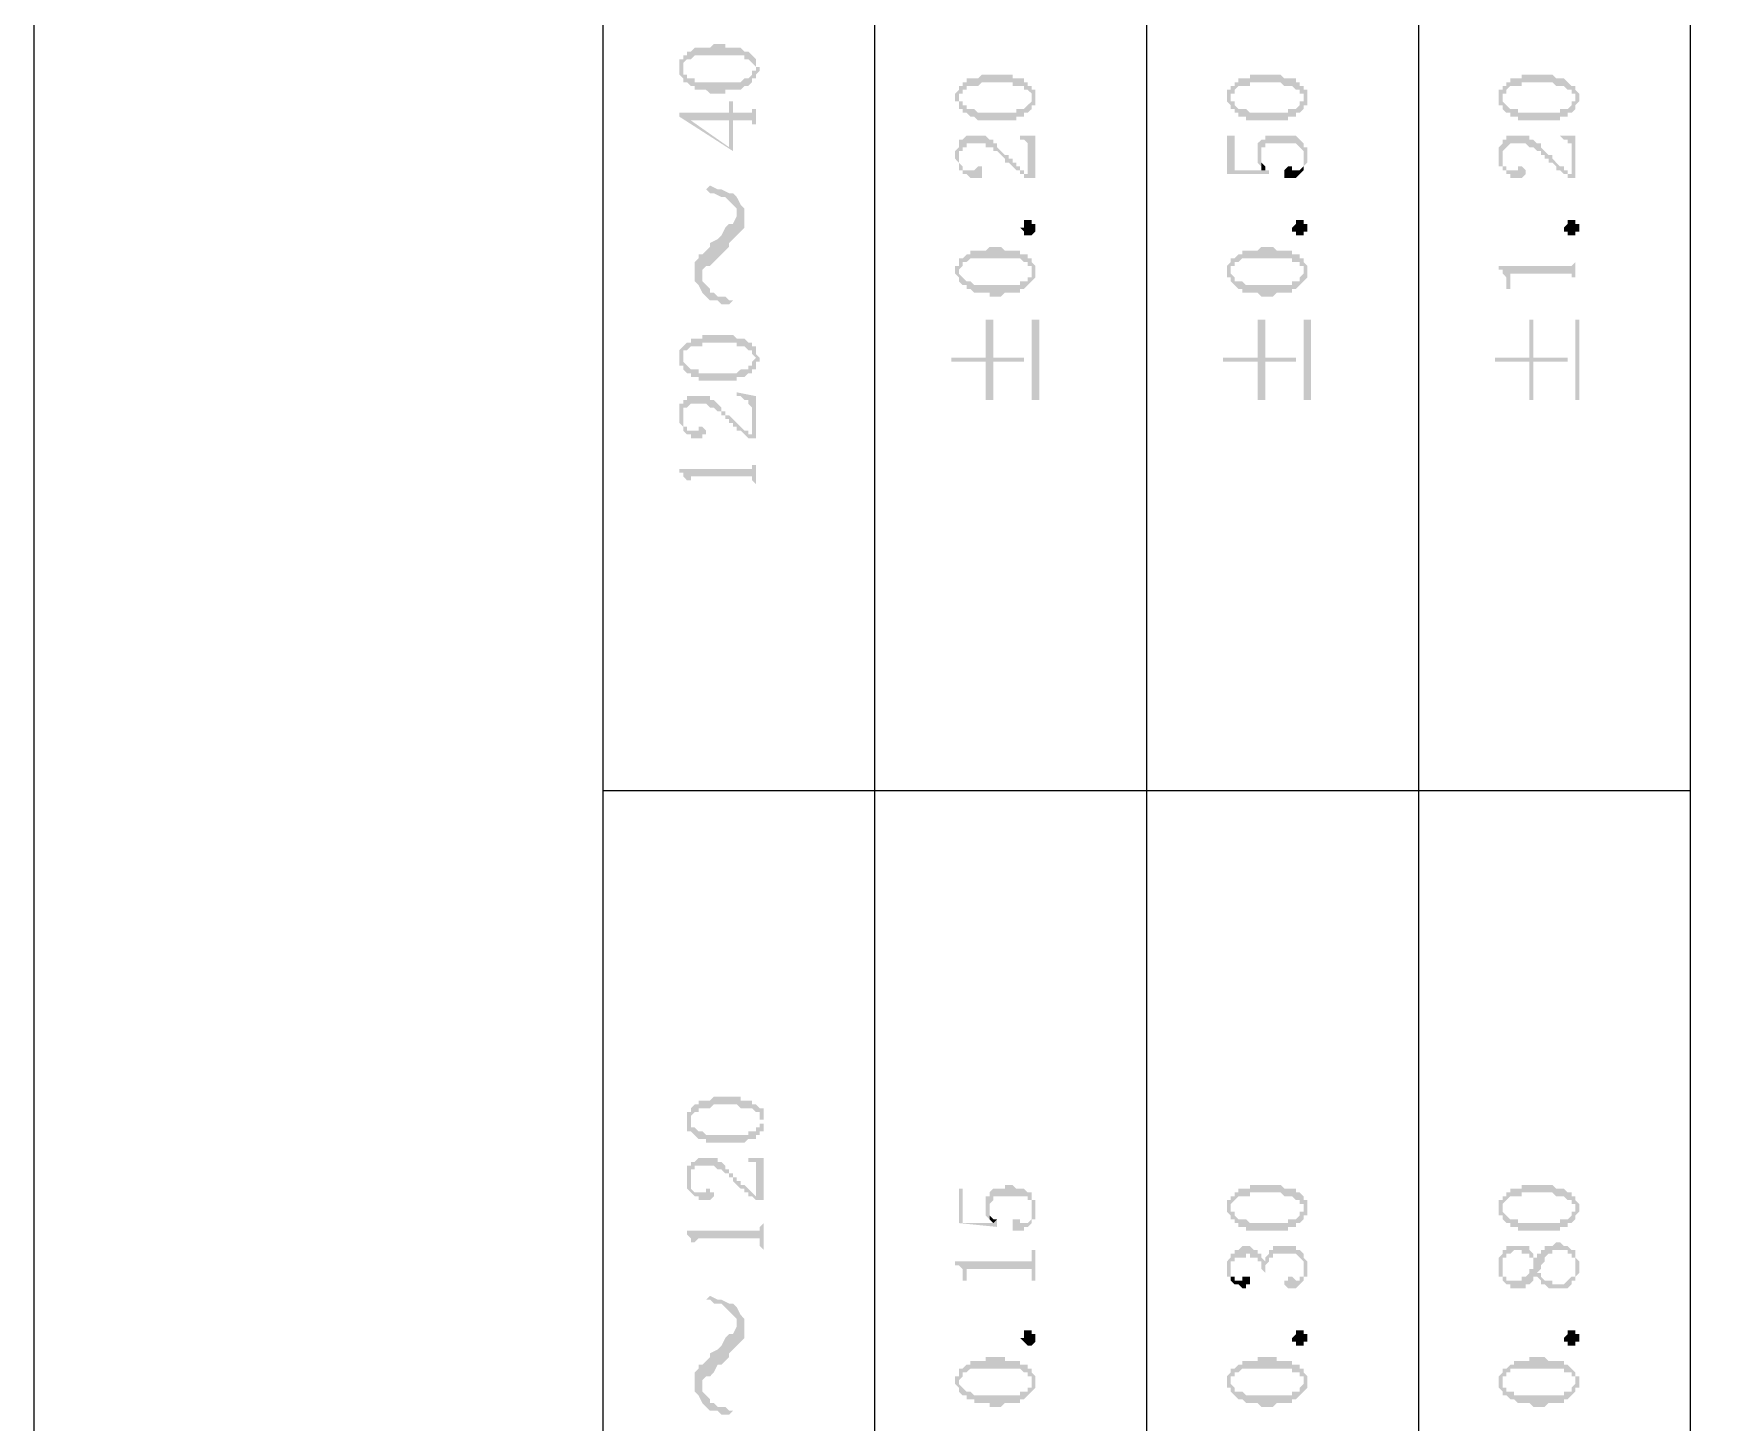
# Model space of a CAD drawing. Header units: millimetres. Extents: x 7018 to 13530, y 4187 to 5692.
# Drawn here: x 13109.91 to 13129.83, y 5036.59 to 5052.95 of the extents above; entities that cross this region are included whole.
import ezdxf

# ---------------------------------------------------------------- set-up
doc = ezdxf.new("R2010")
doc.units = ezdxf.units.MM

msp = doc.modelspace()

# ---------------------------------------------------------------- hatches: boundary and pattern name
at = {"transparency": 33554559}
for points in [[(13117.522, 5052.563), (13117.522, 5052.518), (13117.522, 5052.472), (13117.522, 5052.472), (13117.568, 5052.427), (13117.568, 5052.563), (13117.568, 5052.608), (13117.568, 5052.608), (13117.613, 5052.653), (13117.658, 5052.653), (13117.703, 5052.698), (13118.29, 5052.698), (13118.29, 5052.653), (13118.335, 5052.653), (13118.38, 5052.608), (13118.38, 5052.608), (13118.425, 5052.563), (13118.425, 5052.653), (13118.38, 5052.698), (13118.38, 5052.698), (13118.335, 5052.743), (13118.29, 5052.743), (13118.245, 5052.788), (13118.064, 5052.788), (13118.064, 5052.833), (13117.929, 5052.833), (13117.884, 5052.788), (13117.703, 5052.788), (13117.658, 5052.743), (13117.613, 5052.743), (13117.613, 5052.698), (13117.568, 5052.698), (13117.568, 5052.653), (13117.522, 5052.653), (13117.522, 5052.608)], [(13117.568, 5052.427), (13117.568, 5052.382), (13117.613, 5052.382), (13117.658, 5052.337), (13117.703, 5052.337), (13117.703, 5052.292), (13117.838, 5052.292), (13117.884, 5052.247), (13118.064, 5052.247), (13118.064, 5052.292), (13118.245, 5052.292), (13118.29, 5052.337), (13118.335, 5052.337), (13118.38, 5052.382), (13118.38, 5052.427), (13118.425, 5052.427), (13118.425, 5052.472), (13118.425, 5052.472), (13118.47, 5052.518), (13118.47, 5052.563), (13118.425, 5052.563), (13118.425, 5052.608), (13118.425, 5052.653), (13118.425, 5052.518), (13118.38, 5052.518), (13118.38, 5052.472), (13118.38, 5052.472), (13118.335, 5052.427), (13118.29, 5052.427), (13118.245, 5052.382), (13117.703, 5052.382), (13117.703, 5052.427), (13117.613, 5052.427), (13117.613, 5052.472), (13117.568, 5052.472), (13117.568, 5052.518), (13117.568, 5052.563)], [(13120.772, 5052.202), (13120.772, 5052.156), (13120.817, 5052.156), (13120.817, 5052.111), (13120.817, 5052.066), (13120.817, 5052.202), (13120.817, 5052.247), (13120.862, 5052.247), (13120.862, 5052.292), (13120.907, 5052.292), (13120.907, 5052.337), (13121.043, 5052.337), (13121.088, 5052.382), (13121.449, 5052.382), (13121.449, 5052.337), (13121.584, 5052.337), (13121.584, 5052.292), (13121.629, 5052.292), (13121.675, 5052.247), (13121.675, 5052.202), (13121.675, 5052.337), (13121.629, 5052.337), (13121.629, 5052.382), (13121.584, 5052.382), (13121.584, 5052.427), (13121.449, 5052.427), (13121.449, 5052.472), (13121.088, 5052.472), (13121.043, 5052.427), (13120.907, 5052.427), (13120.907, 5052.382), (13120.862, 5052.382), (13120.862, 5052.337), (13120.817, 5052.337), (13120.817, 5052.292), (13120.817, 5052.292), (13120.772, 5052.247)], [(13123.976, 5052.202), (13123.976, 5052.156), (13123.976, 5052.156), (13124.021, 5052.111), (13124.021, 5052.066), (13124.021, 5052.202), (13124.021, 5052.247), (13124.067, 5052.247), (13124.067, 5052.292), (13124.067, 5052.292), (13124.112, 5052.337), (13124.247, 5052.337), (13124.247, 5052.382), (13124.608, 5052.382), (13124.653, 5052.337), (13124.744, 5052.337), (13124.789, 5052.292), (13124.834, 5052.292), (13124.834, 5052.247), (13124.879, 5052.247), (13124.879, 5052.202), (13124.879, 5052.337), (13124.834, 5052.337), (13124.834, 5052.382), (13124.789, 5052.382), (13124.789, 5052.427), (13124.653, 5052.427), (13124.608, 5052.472), (13124.247, 5052.472), (13124.247, 5052.427), (13124.112, 5052.427), (13124.112, 5052.382), (13124.067, 5052.382), (13124.067, 5052.337), (13124.021, 5052.337), (13124.021, 5052.292), (13123.976, 5052.292)], [(13127.181, 5052.202), (13127.181, 5052.156), (13127.181, 5052.111), (13127.226, 5052.111), (13127.226, 5052.066), (13127.226, 5052.202), (13127.226, 5052.247), (13127.271, 5052.247), (13127.271, 5052.292), (13127.271, 5052.292), (13127.316, 5052.337), (13127.452, 5052.337), (13127.452, 5052.382), (13127.813, 5052.382), (13127.858, 5052.337), (13127.948, 5052.337), (13127.993, 5052.292), (13128.038, 5052.292), (13128.038, 5052.247), (13128.083, 5052.247), (13128.083, 5052.202), (13128.083, 5052.337), (13128.038, 5052.337), (13127.993, 5052.382), (13127.993, 5052.382), (13127.948, 5052.427), (13127.858, 5052.427), (13127.813, 5052.472), (13127.452, 5052.472), (13127.452, 5052.427), (13127.316, 5052.427), (13127.316, 5052.382), (13127.271, 5052.382), (13127.271, 5052.337), (13127.226, 5052.337), (13127.226, 5052.292), (13127.181, 5052.292)], [(13120.817, 5052.066), (13120.862, 5052.066), (13120.862, 5052.021), (13120.907, 5052.021), (13120.953, 5051.976), (13120.998, 5051.976), (13121.043, 5051.931), (13121.494, 5051.931), (13121.494, 5051.976), (13121.584, 5051.976), (13121.584, 5052.021), (13121.629, 5052.021), (13121.675, 5052.066), (13121.675, 5052.111), (13121.72, 5052.111), (13121.72, 5052.156), (13121.72, 5052.202), (13121.72, 5052.247), (13121.72, 5052.292), (13121.675, 5052.292), (13121.675, 5052.337), (13121.675, 5052.156), (13121.675, 5052.156), (13121.629, 5052.111), (13121.629, 5052.111), (13121.584, 5052.066), (13121.494, 5052.066), (13121.494, 5052.021), (13121.043, 5052.021), (13120.998, 5052.066), (13120.907, 5052.066), (13120.907, 5052.111), (13120.862, 5052.111), (13120.862, 5052.156), (13120.817, 5052.156), (13120.817, 5052.202)], [(13124.021, 5052.066), (13124.067, 5052.066), (13124.067, 5052.021), (13124.112, 5052.021), (13124.112, 5051.976), (13124.202, 5051.976), (13124.202, 5051.931), (13124.698, 5051.931), (13124.698, 5051.976), (13124.789, 5051.976), (13124.789, 5052.021), (13124.834, 5052.021), (13124.879, 5052.066), (13124.879, 5052.111), (13124.924, 5052.111), (13124.924, 5052.156), (13124.924, 5052.202), (13124.924, 5052.247), (13124.924, 5052.292), (13124.879, 5052.292), (13124.879, 5052.337), (13124.879, 5052.156), (13124.834, 5052.156), (13124.834, 5052.111), (13124.834, 5052.111), (13124.789, 5052.066), (13124.698, 5052.066), (13124.698, 5052.021), (13124.247, 5052.021), (13124.202, 5052.066), (13124.112, 5052.066), (13124.067, 5052.111), (13124.067, 5052.156), (13124.021, 5052.156), (13124.021, 5052.202)], [(13127.226, 5052.066), (13127.226, 5052.066), (13127.271, 5052.021), (13127.316, 5052.021), (13127.316, 5051.976), (13127.406, 5051.976), (13127.406, 5051.931), (13127.903, 5051.931), (13127.903, 5051.976), (13127.993, 5051.976), (13127.993, 5052.021), (13128.038, 5052.021), (13128.083, 5052.066), (13128.083, 5052.111), (13128.083, 5052.111), (13128.129, 5052.156), (13128.129, 5052.202), (13128.129, 5052.247), (13128.129, 5052.247), (13128.083, 5052.292), (13128.083, 5052.337), (13128.083, 5052.156), (13128.038, 5052.156), (13128.038, 5052.111), (13128.038, 5052.111), (13127.993, 5052.066), (13127.903, 5052.066), (13127.903, 5052.021), (13127.406, 5052.021), (13127.406, 5052.066), (13127.316, 5052.066), (13127.271, 5052.111), (13127.271, 5052.111), (13127.226, 5052.156), (13127.226, 5052.202)], [(13117.522, 5052.021), (13117.522, 5051.976), (13118.154, 5051.57), (13118.154, 5051.931), (13118.38, 5051.931), (13118.38, 5051.886), (13118.425, 5051.886), (13118.425, 5051.795), (13118.425, 5052.156), (13118.425, 5052.066), (13118.38, 5052.066), (13118.38, 5052.021), (13118.154, 5052.021), (13118.154, 5052.156), (13118.109, 5052.156), (13118.109, 5051.615), (13117.658, 5051.931), (13117.658, 5051.931)], [(13117.522, 5052.021), (13117.658, 5051.931), (13118.109, 5051.931), (13118.109, 5051.615), (13118.109, 5052.021)], [(13120.772, 5051.525), (13120.772, 5051.48), (13120.772, 5051.48), (13120.817, 5051.434), (13120.817, 5051.389), (13120.817, 5051.525), (13120.817, 5051.57), (13120.862, 5051.57), (13120.862, 5051.615), (13120.907, 5051.615), (13120.907, 5051.66), (13121.133, 5051.66), (13121.133, 5051.615), (13121.223, 5051.615), (13121.223, 5051.57), (13121.268, 5051.57), (13121.314, 5051.525), (13121.314, 5051.525), (13121.359, 5051.48), (13121.359, 5051.434), (13121.404, 5051.434), (13121.449, 5051.389), (13121.449, 5051.389), (13121.494, 5051.344), (13121.539, 5051.344), (13121.539, 5051.299), (13121.584, 5051.299), (13121.584, 5051.254), (13121.629, 5051.254), (13121.629, 5051.299), (13121.584, 5051.299), (13121.584, 5051.344), (13121.539, 5051.344), (13121.539, 5051.389), (13121.494, 5051.389), (13121.494, 5051.434), (13121.449, 5051.434), (13121.449, 5051.48), (13121.404, 5051.48), (13121.404, 5051.525), (13121.359, 5051.525), (13121.314, 5051.57), (13121.314, 5051.57), (13121.268, 5051.615), (13121.268, 5051.66), (13121.223, 5051.66), (13121.223, 5051.705), (13121.178, 5051.705), (13121.133, 5051.75), (13120.907, 5051.75), (13120.862, 5051.705), (13120.817, 5051.705), (13120.817, 5051.66), (13120.817, 5051.615), (13120.817, 5051.615), (13120.772, 5051.57)], [(13121.494, 5051.75), (13121.539, 5051.75), (13121.539, 5051.705), (13121.584, 5051.705), (13121.629, 5051.66), (13121.629, 5051.254), (13121.72, 5051.254), (13121.72, 5051.75)], [(13123.976, 5051.75), (13123.976, 5051.299), (13124.473, 5051.299), (13124.473, 5051.344), (13124.067, 5051.344), (13124.067, 5051.75)], [(13124.337, 5051.525), (13124.337, 5051.48), (13124.337, 5051.434), (13124.337, 5051.434), (13124.383, 5051.389), (13124.383, 5051.525), (13124.383, 5051.57), (13124.383, 5051.615), (13124.428, 5051.615), (13124.428, 5051.66), (13124.789, 5051.66), (13124.834, 5051.615), (13124.834, 5051.615), (13124.879, 5051.57), (13124.879, 5051.389), (13124.879, 5051.389), (13124.924, 5051.434), (13124.924, 5051.48), (13124.924, 5051.57), (13124.924, 5051.615), (13124.879, 5051.615), (13124.879, 5051.66), (13124.879, 5051.66), (13124.834, 5051.705), (13124.834, 5051.705), (13124.789, 5051.75), (13124.428, 5051.75), (13124.428, 5051.705), (13124.383, 5051.705), (13124.337, 5051.66), (13124.337, 5051.615), (13124.337, 5051.57)], [(13127.181, 5051.525), (13127.181, 5051.48), (13127.181, 5051.389), (13127.226, 5051.389), (13127.226, 5051.525), (13127.226, 5051.57), (13127.226, 5051.57), (13127.271, 5051.615), (13127.271, 5051.615), (13127.316, 5051.66), (13127.497, 5051.66), (13127.542, 5051.615), (13127.587, 5051.615), (13127.632, 5051.57), (13127.677, 5051.57), (13127.677, 5051.525), (13127.722, 5051.525), (13127.722, 5051.48), (13127.767, 5051.48), (13127.767, 5051.434), (13127.813, 5051.434), (13127.858, 5051.389), (13127.858, 5051.344), (13127.903, 5051.344), (13127.948, 5051.299), (13127.993, 5051.299), (13127.993, 5051.254), (13128.038, 5051.254), (13128.038, 5051.299), (13127.993, 5051.299), (13127.993, 5051.344), (13127.948, 5051.344), (13127.948, 5051.389), (13127.903, 5051.389), (13127.858, 5051.434), (13127.858, 5051.434), (13127.813, 5051.48), (13127.813, 5051.525), (13127.767, 5051.525), (13127.722, 5051.57), (13127.722, 5051.57), (13127.677, 5051.615), (13127.677, 5051.66), (13127.632, 5051.66), (13127.587, 5051.705), (13127.542, 5051.705), (13127.542, 5051.75), (13127.271, 5051.75), (13127.271, 5051.705), (13127.226, 5051.705), (13127.226, 5051.66), (13127.226, 5051.66), (13127.181, 5051.615)], [(13127.858, 5051.75), (13127.903, 5051.75), (13127.948, 5051.705), (13127.993, 5051.705), (13127.993, 5051.66), (13128.038, 5051.66), (13128.038, 5051.254), (13128.083, 5051.254), (13128.083, 5051.75)], [(13120.817, 5051.389), (13120.817, 5051.344), (13120.862, 5051.344), (13120.862, 5051.299), (13120.907, 5051.299), (13120.953, 5051.254), (13121.088, 5051.254), (13121.088, 5051.344), (13121.088, 5051.389), (13121.043, 5051.389), (13120.998, 5051.344), (13120.862, 5051.344), (13120.862, 5051.389), (13120.862, 5051.389), (13120.817, 5051.434), (13120.817, 5051.48), (13120.817, 5051.48)], [(13124.383, 5051.389), (13124.383, 5051.344), (13124.428, 5051.344), (13124.428, 5051.389), (13124.428, 5051.389), (13124.383, 5051.434), (13124.383, 5051.48), (13124.383, 5051.525)], [(13124.653, 5051.299), (13124.653, 5051.254), (13124.789, 5051.254), (13124.834, 5051.299), (13124.834, 5051.299), (13124.879, 5051.344), (13124.879, 5051.48), (13124.879, 5051.434), (13124.879, 5051.389), (13124.879, 5051.389), (13124.834, 5051.344), (13124.744, 5051.344), (13124.744, 5051.389), (13124.698, 5051.389), (13124.653, 5051.344), (13124.653, 5051.344)], [(13127.226, 5051.389), (13127.226, 5051.344), (13127.271, 5051.344), (13127.271, 5051.299), (13127.316, 5051.299), (13127.316, 5051.254), (13127.452, 5051.254), (13127.497, 5051.299), (13127.497, 5051.344), (13127.497, 5051.344), (13127.452, 5051.389), (13127.406, 5051.389), (13127.406, 5051.344), (13127.271, 5051.344), (13127.271, 5051.389), (13127.226, 5051.389), (13127.226, 5051.434), (13127.226, 5051.48), (13127.226, 5051.48)], [(13117.838, 5051.118), (13117.884, 5051.073), (13117.929, 5051.073), (13118.019, 5051.028), (13118.064, 5051.028), (13118.109, 5050.983), (13118.109, 5050.983), (13118.154, 5050.938), (13118.199, 5050.893), (13118.199, 5050.577), (13118.199, 5050.577), (13118.245, 5050.622), (13118.29, 5050.667), (13118.29, 5050.893), (13118.245, 5050.938), (13118.199, 5051.028), (13118.199, 5051.028), (13118.154, 5051.073), (13118.109, 5051.073), (13118.019, 5051.118), (13117.974, 5051.118), (13117.884, 5051.164)], [(13117.703, 5050.126), (13117.703, 5050.035), (13117.748, 5049.99), (13117.793, 5049.9), (13117.793, 5050.08), (13117.793, 5050.171), (13117.838, 5050.216), (13117.884, 5050.216), (13117.929, 5050.261), (13117.974, 5050.306), (13118.019, 5050.351), (13118.064, 5050.396), (13118.109, 5050.441), (13118.109, 5050.487), (13118.154, 5050.532), (13118.199, 5050.577), (13118.199, 5050.848), (13118.199, 5050.803), (13118.154, 5050.712), (13118.109, 5050.712), (13118.064, 5050.667), (13118.019, 5050.577), (13118.019, 5050.577), (13117.974, 5050.532), (13117.884, 5050.487), (13117.884, 5050.441), (13117.838, 5050.396), (13117.793, 5050.351), (13117.748, 5050.351), (13117.748, 5050.306), (13117.703, 5050.261), (13117.703, 5050.171)], [(13121.72, 5050.667), (13121.72, 5050.622), (13121.72, 5050.622), (13121.675, 5050.577), (13121.584, 5050.577), (13121.584, 5050.622), (13121.584, 5050.622), (13121.539, 5050.667), (13121.584, 5050.667), (13121.584, 5050.712), (13121.584, 5050.757), (13121.675, 5050.757), (13121.675, 5050.712), (13121.72, 5050.712), (13121.72, 5050.667)], [(13124.924, 5050.667), (13124.924, 5050.622), (13124.879, 5050.622), (13124.879, 5050.577), (13124.789, 5050.577), (13124.789, 5050.622), (13124.744, 5050.622), (13124.744, 5050.667), (13124.744, 5050.667), (13124.789, 5050.712), (13124.789, 5050.757), (13124.879, 5050.757), (13124.879, 5050.712), (13124.924, 5050.712), (13124.924, 5050.667)], [(13128.129, 5050.667), (13128.129, 5050.622), (13128.083, 5050.622), (13128.083, 5050.577), (13127.993, 5050.577), (13127.993, 5050.622), (13127.948, 5050.622), (13127.948, 5050.667), (13127.948, 5050.667), (13127.993, 5050.712), (13127.993, 5050.757), (13128.083, 5050.757), (13128.083, 5050.712), (13128.129, 5050.712), (13128.129, 5050.667)], [(13120.772, 5050.171), (13120.772, 5050.126), (13120.772, 5050.126), (13120.817, 5050.08), (13120.817, 5050.035), (13120.817, 5050.171), (13120.817, 5050.171), (13120.862, 5050.216), (13120.862, 5050.261), (13120.907, 5050.261), (13120.953, 5050.306), (13121.539, 5050.306), (13121.584, 5050.261), (13121.629, 5050.261), (13121.629, 5050.216), (13121.675, 5050.216), (13121.675, 5050.171), (13121.675, 5050.306), (13121.629, 5050.306), (13121.629, 5050.351), (13121.539, 5050.351), (13121.539, 5050.396), (13121.359, 5050.396), (13121.314, 5050.441), (13121.178, 5050.441), (13121.133, 5050.396), (13120.953, 5050.396), (13120.953, 5050.351), (13120.907, 5050.351), (13120.862, 5050.306), (13120.817, 5050.306), (13120.817, 5050.261), (13120.817, 5050.216), (13120.772, 5050.216)], [(13123.976, 5050.171), (13123.976, 5050.126), (13123.976, 5050.08), (13124.021, 5050.08), (13124.021, 5050.035), (13124.021, 5050.171), (13124.021, 5050.216), (13124.067, 5050.216), (13124.067, 5050.261), (13124.112, 5050.261), (13124.157, 5050.306), (13124.744, 5050.306), (13124.744, 5050.261), (13124.834, 5050.261), (13124.834, 5050.216), (13124.879, 5050.216), (13124.879, 5050.171), (13124.879, 5050.306), (13124.834, 5050.306), (13124.834, 5050.351), (13124.744, 5050.351), (13124.744, 5050.396), (13124.563, 5050.396), (13124.518, 5050.441), (13124.383, 5050.441), (13124.337, 5050.396), (13124.157, 5050.396), (13124.157, 5050.351), (13124.112, 5050.351), (13124.067, 5050.306), (13124.021, 5050.306), (13124.021, 5050.261), (13124.021, 5050.261), (13123.976, 5050.216)], [(13120.817, 5050.035), (13120.862, 5049.99), (13120.907, 5049.99), (13120.907, 5049.945), (13120.953, 5049.945), (13120.998, 5049.9), (13121.178, 5049.9), (13121.178, 5049.855), (13121.314, 5049.855), (13121.359, 5049.9), (13121.539, 5049.9), (13121.539, 5049.945), (13121.584, 5049.945), (13121.629, 5049.99), (13121.629, 5049.99), (13121.675, 5050.035), (13121.675, 5050.035), (13121.72, 5050.08), (13121.72, 5050.171), (13121.72, 5050.216), (13121.72, 5050.216), (13121.675, 5050.261), (13121.675, 5050.126), (13121.675, 5050.08), (13121.629, 5050.08), (13121.629, 5050.035), (13121.539, 5050.035), (13121.539, 5049.99), (13120.998, 5049.99), (13120.953, 5050.035), (13120.907, 5050.035), (13120.862, 5050.08), (13120.862, 5050.08), (13120.817, 5050.126), (13120.817, 5050.171)], [(13124.021, 5050.035), (13124.067, 5049.99), (13124.067, 5049.99), (13124.112, 5049.945), (13124.157, 5049.945), (13124.157, 5049.9), (13124.337, 5049.9), (13124.383, 5049.855), (13124.518, 5049.855), (13124.563, 5049.9), (13124.744, 5049.9), (13124.744, 5049.945), (13124.789, 5049.945), (13124.834, 5049.99), (13124.834, 5049.99), (13124.879, 5050.035), (13124.879, 5050.035), (13124.924, 5050.08), (13124.924, 5050.171), (13124.924, 5050.216), (13124.924, 5050.216), (13124.879, 5050.261), (13124.879, 5050.126), (13124.879, 5050.126), (13124.834, 5050.08), (13124.834, 5050.035), (13124.744, 5050.035), (13124.744, 5049.99), (13124.202, 5049.99), (13124.157, 5050.035), (13124.067, 5050.035), (13124.067, 5050.08), (13124.067, 5050.08), (13124.021, 5050.126), (13124.021, 5050.171)], [(13127.181, 5050.216), (13127.181, 5050.171), (13127.226, 5050.171), (13127.226, 5050.126), (13127.226, 5050.126), (13127.271, 5050.08), (13127.271, 5049.945), (13127.316, 5049.945), (13127.316, 5050.08), (13127.316, 5050.126), (13128.038, 5050.126), (13128.038, 5050.08), (13128.083, 5050.08), (13128.083, 5049.945), (13128.083, 5050.351), (13128.083, 5050.261), (13128.083, 5050.261), (13128.038, 5050.216), (13127.993, 5050.216)], [(13117.793, 5049.9), (13117.793, 5049.9), (13117.838, 5049.855), (13117.884, 5049.81), (13117.974, 5049.81), (13118.019, 5049.764), (13118.109, 5049.764), (13118.154, 5049.81), (13118.109, 5049.81), (13118.064, 5049.855), (13117.974, 5049.855), (13117.929, 5049.9), (13117.884, 5049.9), (13117.884, 5049.945), (13117.838, 5049.99), (13117.793, 5050.035), (13117.793, 5050.08)], [(13117.522, 5049.133), (13117.522, 5049.088), (13117.522, 5049.042), (13117.568, 5049.042), (13117.568, 5048.997), (13117.568, 5049.133), (13117.568, 5049.178), (13117.568, 5049.223), (13117.613, 5049.223), (13117.658, 5049.268), (13117.793, 5049.268), (13117.793, 5049.313), (13118.199, 5049.313), (13118.199, 5049.268), (13118.29, 5049.268), (13118.335, 5049.223), (13118.38, 5049.223), (13118.38, 5049.178), (13118.38, 5049.178), (13118.425, 5049.133), (13118.425, 5049.268), (13118.38, 5049.268), (13118.38, 5049.313), (13118.335, 5049.313), (13118.29, 5049.358), (13118.199, 5049.358), (13118.154, 5049.403), (13117.793, 5049.403), (13117.793, 5049.358), (13117.658, 5049.358), (13117.658, 5049.313), (13117.613, 5049.313), (13117.568, 5049.268), (13117.568, 5049.268), (13117.522, 5049.223), (13117.522, 5049.178), (13117.522, 5049.178)], [(13120.727, 5049.133), (13120.727, 5049.088), (13121.133, 5049.088), (13121.133, 5048.636), (13121.223, 5048.636), (13121.223, 5049.088), (13121.584, 5049.088), (13121.584, 5049.133), (13121.223, 5049.133), (13121.223, 5049.584), (13121.133, 5049.584), (13121.133, 5049.133)], [(13121.765, 5048.636), (13121.765, 5049.584), (13121.675, 5049.584), (13121.675, 5048.636)], [(13123.931, 5049.133), (13123.931, 5049.088), (13124.337, 5049.088), (13124.337, 5048.636), (13124.428, 5048.636), (13124.428, 5049.088), (13124.789, 5049.088), (13124.789, 5049.133), (13124.428, 5049.133), (13124.428, 5049.584), (13124.337, 5049.584), (13124.337, 5049.133)], [(13124.969, 5048.636), (13124.969, 5049.584), (13124.879, 5049.584), (13124.879, 5048.636)], [(13127.136, 5049.133), (13127.136, 5049.088), (13127.542, 5049.088), (13127.542, 5048.636), (13127.587, 5048.636), (13127.587, 5049.088), (13127.993, 5049.088), (13127.993, 5049.133), (13127.587, 5049.133), (13127.587, 5049.584), (13127.542, 5049.584), (13127.542, 5049.133)], [(13128.129, 5048.636), (13128.129, 5049.584), (13128.083, 5049.584), (13128.083, 5048.636)], [(13117.568, 5048.997), (13117.568, 5048.997), (13117.613, 5048.952), (13117.658, 5048.952), (13117.658, 5048.907), (13117.748, 5048.907), (13117.748, 5048.862), (13118.199, 5048.862), (13118.199, 5048.907), (13118.29, 5048.907), (13118.335, 5048.952), (13118.38, 5048.952), (13118.38, 5048.997), (13118.425, 5048.997), (13118.425, 5049.042), (13118.425, 5049.088), (13118.47, 5049.088), (13118.47, 5049.133), (13118.47, 5049.133), (13118.425, 5049.178), (13118.425, 5049.223), (13118.425, 5049.268), (13118.425, 5049.133), (13118.425, 5049.133), (13118.38, 5049.088), (13118.38, 5049.042), (13118.335, 5049.042), (13118.335, 5048.997), (13118.245, 5048.997), (13118.199, 5048.952), (13117.748, 5048.952), (13117.748, 5048.997), (13117.658, 5048.997), (13117.613, 5049.042), (13117.613, 5049.042), (13117.568, 5049.088), (13117.568, 5049.133)], [(13117.522, 5048.456), (13117.522, 5048.411), (13117.522, 5048.365), (13117.522, 5048.365), (13117.568, 5048.32), (13117.568, 5048.456), (13117.568, 5048.501), (13117.568, 5048.546), (13117.613, 5048.546), (13117.658, 5048.591), (13117.838, 5048.591), (13117.884, 5048.546), (13117.929, 5048.546), (13117.974, 5048.501), (13118.019, 5048.501), (13118.019, 5048.456), (13118.064, 5048.456), (13118.064, 5048.411), (13118.109, 5048.411), (13118.109, 5048.365), (13118.154, 5048.365), (13118.154, 5048.32), (13118.199, 5048.32), (13118.199, 5048.275), (13118.245, 5048.275), (13118.29, 5048.23), (13118.29, 5048.23), (13118.335, 5048.185), (13118.38, 5048.185), (13118.38, 5048.23), (13118.335, 5048.23), (13118.335, 5048.275), (13118.29, 5048.275), (13118.245, 5048.32), (13118.245, 5048.32), (13118.199, 5048.365), (13118.199, 5048.365), (13118.154, 5048.411), (13118.154, 5048.411), (13118.109, 5048.456), (13118.064, 5048.456), (13118.064, 5048.501), (13118.019, 5048.501), (13118.019, 5048.546), (13117.974, 5048.591), (13117.974, 5048.591), (13117.929, 5048.636), (13117.884, 5048.636), (13117.884, 5048.681), (13117.613, 5048.681), (13117.613, 5048.636), (13117.568, 5048.636), (13117.568, 5048.591), (13117.522, 5048.591), (13117.522, 5048.546)], [(13118.199, 5048.726), (13118.199, 5048.681), (13118.245, 5048.681), (13118.29, 5048.636), (13118.335, 5048.636), (13118.335, 5048.591), (13118.335, 5048.591), (13118.38, 5048.546), (13118.38, 5048.185), (13118.425, 5048.185), (13118.425, 5048.681)], [(13117.568, 5048.32), (13117.568, 5048.275), (13117.568, 5048.275), (13117.613, 5048.23), (13117.658, 5048.23), (13117.658, 5048.185), (13117.793, 5048.185), (13117.793, 5048.23), (13117.838, 5048.23), (13117.838, 5048.275), (13117.838, 5048.275), (13117.793, 5048.32), (13117.748, 5048.32), (13117.748, 5048.275), (13117.613, 5048.275), (13117.613, 5048.32), (13117.568, 5048.32), (13117.568, 5048.365), (13117.568, 5048.411), (13117.568, 5048.411)], [(13117.522, 5047.824), (13117.522, 5047.779), (13117.568, 5047.779), (13117.568, 5047.734), (13117.568, 5047.734), (13117.613, 5047.688), (13117.613, 5047.643), (13117.613, 5047.598), (13117.613, 5047.688), (13117.658, 5047.688), (13117.658, 5047.734), (13118.38, 5047.734), (13118.38, 5047.688), (13118.38, 5047.688), (13118.425, 5047.643), (13118.425, 5047.598), (13118.425, 5047.959), (13118.425, 5047.869), (13118.38, 5047.869), (13118.38, 5047.824), (13118.335, 5047.824)], [(13117.613, 5040.151), (13117.613, 5040.061), (13117.613, 5040.016), (13117.658, 5040.016), (13117.658, 5040.151), (13117.658, 5040.196), (13117.658, 5040.196), (13117.703, 5040.242), (13117.748, 5040.242), (13117.748, 5040.287), (13117.884, 5040.287), (13117.929, 5040.332), (13118.199, 5040.332), (13118.245, 5040.287), (13118.38, 5040.287), (13118.425, 5040.242), (13118.47, 5040.242), (13118.47, 5040.196), (13118.47, 5040.151), (13118.515, 5040.151), (13118.515, 5040.287), (13118.47, 5040.287), (13118.425, 5040.332), (13118.38, 5040.332), (13118.38, 5040.377), (13118.245, 5040.377), (13118.245, 5040.422), (13117.929, 5040.422), (13117.884, 5040.377), (13117.748, 5040.377), (13117.748, 5040.332), (13117.703, 5040.332), (13117.658, 5040.287), (13117.658, 5040.242), (13117.613, 5040.242), (13117.613, 5040.196)], [(13117.658, 5040.016), (13117.658, 5040.016), (13117.703, 5039.971), (13117.703, 5039.971), (13117.748, 5039.926), (13117.838, 5039.926), (13117.838, 5039.881), (13118.29, 5039.881), (13118.335, 5039.926), (13118.425, 5039.926), (13118.425, 5039.971), (13118.47, 5039.971), (13118.47, 5040.016), (13118.515, 5040.016), (13118.515, 5040.061), (13118.515, 5040.106), (13118.515, 5040.151), (13118.515, 5040.196), (13118.515, 5040.242), (13118.515, 5040.287), (13118.515, 5040.106), (13118.47, 5040.106), (13118.47, 5040.061), (13118.425, 5040.061), (13118.425, 5040.016), (13118.335, 5040.016), (13118.335, 5039.971), (13117.838, 5039.971), (13117.793, 5040.016), (13117.748, 5040.016), (13117.703, 5040.061), (13117.658, 5040.061), (13117.658, 5040.106), (13117.658, 5040.151)], [(13117.613, 5039.474), (13117.613, 5039.429), (13117.613, 5039.339), (13117.613, 5039.339), (13117.658, 5039.429), (13117.658, 5039.519), (13117.658, 5039.565), (13117.703, 5039.565), (13117.703, 5039.61), (13117.929, 5039.61), (13117.974, 5039.565), (13118.019, 5039.565), (13118.064, 5039.519), (13118.109, 5039.519), (13118.109, 5039.474), (13118.154, 5039.474), (13118.154, 5039.429), (13118.154, 5039.429), (13118.199, 5039.384), (13118.199, 5039.384), (13118.245, 5039.339), (13118.29, 5039.339), (13118.29, 5039.294), (13118.335, 5039.294), (13118.335, 5039.249), (13118.38, 5039.249), (13118.425, 5039.204), (13118.47, 5039.204), (13118.425, 5039.249), (13118.425, 5039.249), (13118.38, 5039.294), (13118.38, 5039.294), (13118.335, 5039.339), (13118.335, 5039.339), (13118.29, 5039.384), (13118.245, 5039.384), (13118.245, 5039.429), (13118.199, 5039.429), (13118.199, 5039.474), (13118.154, 5039.474), (13118.154, 5039.519), (13118.109, 5039.519), (13118.109, 5039.565), (13118.064, 5039.565), (13118.064, 5039.61), (13118.064, 5039.61), (13118.019, 5039.655), (13117.974, 5039.655), (13117.974, 5039.7), (13117.748, 5039.7), (13117.703, 5039.655), (13117.658, 5039.655), (13117.658, 5039.61), (13117.613, 5039.61), (13117.613, 5039.565)], [(13118.29, 5039.7), (13118.335, 5039.7), (13118.335, 5039.655), (13118.425, 5039.655), (13118.425, 5039.61), (13118.425, 5039.249), (13118.47, 5039.204), (13118.515, 5039.204), (13118.515, 5039.7)], [(13117.613, 5039.339), (13117.658, 5039.294), (13117.658, 5039.294), (13117.703, 5039.249), (13117.748, 5039.249), (13117.748, 5039.204), (13117.884, 5039.204), (13117.929, 5039.249), (13117.929, 5039.294), (13117.884, 5039.294), (13117.884, 5039.339), (13117.838, 5039.339), (13117.838, 5039.294), (13117.703, 5039.294), (13117.658, 5039.339), (13117.658, 5039.429), (13117.658, 5039.429)], [(13120.817, 5039.339), (13120.817, 5038.933), (13121.268, 5038.888), (13121.268, 5038.933), (13121.268, 5038.978), (13121.223, 5038.933), (13120.862, 5038.933), (13120.862, 5039.339)], [(13121.133, 5039.158), (13121.133, 5039.068), (13121.133, 5039.023), (13121.133, 5039.023), (13121.178, 5038.978), (13121.178, 5039.113), (13121.178, 5039.158), (13121.178, 5039.158), (13121.223, 5039.204), (13121.223, 5039.249), (13121.629, 5039.249), (13121.629, 5039.204), (13121.675, 5039.204), (13121.675, 5039.158), (13121.675, 5039.113), (13121.675, 5038.978), (13121.72, 5038.978), (13121.72, 5039.023), (13121.72, 5039.113), (13121.72, 5039.158), (13121.72, 5039.204), (13121.675, 5039.204), (13121.675, 5039.249), (13121.675, 5039.294), (13121.629, 5039.294), (13121.584, 5039.339), (13121.494, 5039.339), (13121.449, 5039.384), (13121.359, 5039.384), (13121.359, 5039.339), (13121.223, 5039.339), (13121.178, 5039.294), (13121.178, 5039.249), (13121.133, 5039.249), (13121.133, 5039.204)], [(13123.976, 5039.113), (13123.976, 5039.068), (13123.976, 5039.068), (13124.021, 5039.023), (13124.021, 5038.978), (13124.021, 5039.113), (13124.021, 5039.158), (13124.021, 5039.158), (13124.067, 5039.204), (13124.067, 5039.204), (13124.112, 5039.249), (13124.247, 5039.249), (13124.247, 5039.294), (13124.608, 5039.294), (13124.653, 5039.249), (13124.744, 5039.249), (13124.789, 5039.204), (13124.834, 5039.204), (13124.834, 5039.158), (13124.879, 5039.158), (13124.879, 5039.113), (13124.879, 5039.249), (13124.879, 5039.249), (13124.834, 5039.294), (13124.789, 5039.294), (13124.789, 5039.339), (13124.653, 5039.339), (13124.608, 5039.384), (13124.247, 5039.384), (13124.247, 5039.339), (13124.112, 5039.339), (13124.112, 5039.294), (13124.067, 5039.294), (13124.067, 5039.249), (13124.021, 5039.249), (13124.021, 5039.204), (13123.976, 5039.204)], [(13124.021, 5038.978), (13124.067, 5038.978), (13124.067, 5038.933), (13124.112, 5038.933), (13124.112, 5038.888), (13124.202, 5038.888), (13124.202, 5038.843), (13124.698, 5038.843), (13124.698, 5038.888), (13124.789, 5038.888), (13124.789, 5038.933), (13124.834, 5038.933), (13124.879, 5038.978), (13124.879, 5039.023), (13124.924, 5039.023), (13124.924, 5039.068), (13124.924, 5039.113), (13124.924, 5039.158), (13124.924, 5039.204), (13124.879, 5039.204), (13124.879, 5039.249), (13124.879, 5039.113), (13124.879, 5039.068), (13124.834, 5039.068), (13124.834, 5039.023), (13124.834, 5039.023), (13124.789, 5038.978), (13124.698, 5038.978), (13124.698, 5038.933), (13124.247, 5038.933), (13124.202, 5038.978), (13124.112, 5038.978), (13124.067, 5039.023), (13124.067, 5039.068), (13124.021, 5039.068), (13124.021, 5039.113)], [(13127.181, 5039.113), (13127.181, 5039.068), (13127.181, 5039.023), (13127.226, 5039.023), (13127.226, 5038.978), (13127.226, 5039.113), (13127.226, 5039.158), (13127.226, 5039.158), (13127.271, 5039.204), (13127.271, 5039.204), (13127.316, 5039.249), (13127.452, 5039.249), (13127.452, 5039.294), (13127.813, 5039.294), (13127.858, 5039.249), (13127.948, 5039.249), (13127.993, 5039.204), (13128.038, 5039.204), (13128.038, 5039.158), (13128.083, 5039.158), (13128.083, 5039.113), (13128.083, 5039.249), (13128.038, 5039.249), (13128.038, 5039.294), (13127.993, 5039.294), (13127.948, 5039.339), (13127.858, 5039.339), (13127.813, 5039.384), (13127.452, 5039.384), (13127.452, 5039.339), (13127.316, 5039.339), (13127.316, 5039.294), (13127.271, 5039.294), (13127.271, 5039.249), (13127.226, 5039.249), (13127.226, 5039.204), (13127.181, 5039.204)], [(13127.226, 5038.978), (13127.226, 5038.978), (13127.271, 5038.933), (13127.316, 5038.933), (13127.316, 5038.888), (13127.406, 5038.888), (13127.406, 5038.843), (13127.903, 5038.843), (13127.903, 5038.888), (13127.993, 5038.888), (13127.993, 5038.933), (13128.038, 5038.933), (13128.083, 5038.978), (13128.083, 5039.023), (13128.083, 5039.023), (13128.129, 5039.068), (13128.129, 5039.113), (13128.129, 5039.158), (13128.129, 5039.158), (13128.083, 5039.204), (13128.083, 5039.249), (13128.083, 5039.113), (13128.083, 5039.068), (13128.038, 5039.068), (13128.038, 5039.023), (13128.038, 5039.023), (13127.993, 5038.978), (13127.903, 5038.978), (13127.903, 5038.933), (13127.406, 5038.933), (13127.406, 5038.978), (13127.316, 5038.978), (13127.271, 5039.023), (13127.271, 5039.023), (13127.226, 5039.068), (13127.226, 5039.113)], [(13121.178, 5038.978), (13121.178, 5038.978), (13121.223, 5038.933), (13121.223, 5038.933), (13121.268, 5038.978), (13121.223, 5038.978), (13121.178, 5039.023), (13121.178, 5039.068), (13121.178, 5039.113)], [(13121.449, 5038.933), (13121.449, 5038.843), (13121.584, 5038.843), (13121.584, 5038.888), (13121.629, 5038.888), (13121.675, 5038.933), (13121.675, 5039.113), (13121.675, 5039.023), (13121.675, 5038.978), (13121.675, 5038.978), (13121.629, 5038.933), (13121.539, 5038.933), (13121.539, 5038.978), (13121.449, 5038.978)], [(13117.613, 5038.843), (13117.613, 5038.797), (13117.613, 5038.797), (13117.658, 5038.752), (13117.658, 5038.707), (13117.703, 5038.707), (13117.703, 5038.572), (13117.703, 5038.707), (13117.703, 5038.707), (13117.748, 5038.752), (13118.47, 5038.752), (13118.47, 5038.707), (13118.47, 5038.662), (13118.515, 5038.617), (13118.515, 5038.572), (13118.515, 5038.978), (13118.515, 5038.933), (13118.47, 5038.888), (13118.47, 5038.843), (13118.425, 5038.843)], [(13123.976, 5038.391), (13123.976, 5038.301), (13124.021, 5038.301), (13124.021, 5038.391), (13124.021, 5038.436), (13124.021, 5038.481), (13124.067, 5038.481), (13124.067, 5038.527), (13124.202, 5038.527), (13124.202, 5038.572), (13124.247, 5038.572), (13124.247, 5038.527), (13124.337, 5038.527), (13124.337, 5038.481), (13124.383, 5038.481), (13124.383, 5038.436), (13124.383, 5038.391), (13124.383, 5038.391), (13124.428, 5038.346), (13124.428, 5038.391), (13124.428, 5038.436), (13124.473, 5038.481), (13124.473, 5038.527), (13124.518, 5038.527), (13124.518, 5038.572), (13124.789, 5038.572), (13124.834, 5038.527), (13124.834, 5038.527), (13124.879, 5038.481), (13124.879, 5038.436), (13124.879, 5038.391), (13124.879, 5038.572), (13124.879, 5038.572), (13124.834, 5038.617), (13124.789, 5038.617), (13124.789, 5038.662), (13124.518, 5038.662), (13124.518, 5038.617), (13124.473, 5038.617), (13124.473, 5038.572), (13124.473, 5038.572), (13124.428, 5038.527), (13124.428, 5038.481), (13124.428, 5038.481), (13124.383, 5038.527), (13124.383, 5038.572), (13124.337, 5038.572), (13124.337, 5038.617), (13124.292, 5038.617), (13124.247, 5038.662), (13124.157, 5038.662), (13124.112, 5038.617), (13124.067, 5038.617), (13124.067, 5038.572), (13124.021, 5038.572), (13124.021, 5038.527), (13124.021, 5038.527), (13123.976, 5038.481), (13123.976, 5038.436)], [(13127.181, 5038.436), (13127.181, 5038.391), (13127.181, 5038.301), (13127.226, 5038.301), (13127.226, 5038.256), (13127.226, 5038.256), (13127.271, 5038.211), (13127.316, 5038.211), (13127.316, 5038.166), (13127.497, 5038.166), (13127.497, 5038.211), (13127.542, 5038.211), (13127.587, 5038.256), (13127.587, 5038.301), (13127.632, 5038.301), (13127.632, 5038.346), (13127.632, 5038.346), (13127.677, 5038.391), (13127.677, 5038.436), (13127.677, 5038.436), (13127.722, 5038.481), (13127.722, 5038.527), (13127.722, 5038.527), (13127.767, 5038.572), (13127.813, 5038.572), (13127.813, 5038.617), (13127.993, 5038.617), (13127.993, 5038.572), (13128.038, 5038.572), (13128.038, 5038.527), (13128.083, 5038.527), (13128.083, 5038.436), (13128.083, 5038.301), (13128.083, 5038.301), (13128.129, 5038.346), (13128.129, 5038.436), (13128.129, 5038.481), (13128.129, 5038.481), (13128.083, 5038.527), (13128.083, 5038.572), (13128.083, 5038.617), (13128.038, 5038.617), (13127.993, 5038.662), (13127.948, 5038.662), (13127.903, 5038.707), (13127.858, 5038.707), (13127.813, 5038.662), (13127.722, 5038.662), (13127.722, 5038.617), (13127.677, 5038.617), (13127.677, 5038.572), (13127.632, 5038.572), (13127.632, 5038.527), (13127.587, 5038.527), (13127.587, 5038.481), (13127.587, 5038.391), (13127.542, 5038.391), (13127.542, 5038.346), (13127.542, 5038.346), (13127.497, 5038.301), (13127.452, 5038.301), (13127.452, 5038.256), (13127.271, 5038.256), (13127.271, 5038.301), (13127.226, 5038.301), (13127.226, 5038.346), (13127.226, 5038.572), (13127.181, 5038.527)], [(13127.226, 5038.572), (13127.226, 5038.436), (13127.226, 5038.481), (13127.226, 5038.527), (13127.271, 5038.527), (13127.271, 5038.572), (13127.316, 5038.572), (13127.361, 5038.617), (13127.452, 5038.617), (13127.452, 5038.572), (13127.542, 5038.572), (13127.542, 5038.527), (13127.587, 5038.527), (13127.587, 5038.481), (13127.587, 5038.572), (13127.587, 5038.572), (13127.542, 5038.617), (13127.542, 5038.662), (13127.271, 5038.662), (13127.271, 5038.617), (13127.226, 5038.617)], [(13120.772, 5038.481), (13120.772, 5038.436), (13120.817, 5038.436), (13120.862, 5038.391), (13120.862, 5038.301), (13120.862, 5038.256), (13120.907, 5038.256), (13120.907, 5038.346), (13120.907, 5038.391), (13121.675, 5038.391), (13121.675, 5038.346), (13121.675, 5038.301), (13121.675, 5038.256), (13121.72, 5038.256), (13121.72, 5038.617), (13121.675, 5038.617), (13121.675, 5038.527), (13121.675, 5038.481), (13121.584, 5038.481)], [(13124.653, 5038.211), (13124.653, 5038.211), (13124.698, 5038.166), (13124.789, 5038.166), (13124.834, 5038.211), (13124.834, 5038.211), (13124.879, 5038.256), (13124.879, 5038.301), (13124.924, 5038.301), (13124.924, 5038.391), (13124.924, 5038.436), (13124.924, 5038.481), (13124.924, 5038.481), (13124.879, 5038.527), (13124.879, 5038.391), (13124.879, 5038.346), (13124.879, 5038.301), (13124.834, 5038.301), (13124.834, 5038.256), (13124.789, 5038.256), (13124.744, 5038.301), (13124.698, 5038.301), (13124.698, 5038.256), (13124.653, 5038.256)], [(13124.021, 5038.301), (13124.021, 5038.256), (13124.021, 5038.256), (13124.067, 5038.211), (13124.112, 5038.211), (13124.157, 5038.166), (13124.202, 5038.166), (13124.202, 5038.211), (13124.247, 5038.211), (13124.247, 5038.256), (13124.247, 5038.301), (13124.157, 5038.301), (13124.157, 5038.256), (13124.067, 5038.256), (13124.067, 5038.301), (13124.021, 5038.301), (13124.021, 5038.346), (13124.021, 5038.391)], [(13127.632, 5038.301), (13127.677, 5038.256), (13127.677, 5038.211), (13127.722, 5038.211), (13127.767, 5038.166), (13127.993, 5038.166), (13128.038, 5038.211), (13128.038, 5038.256), (13128.083, 5038.256), (13128.083, 5038.436), (13128.083, 5038.346), (13128.083, 5038.301), (13128.038, 5038.301), (13127.993, 5038.256), (13127.993, 5038.256), (13127.948, 5038.211), (13127.813, 5038.211), (13127.813, 5038.256), (13127.722, 5038.256), (13127.677, 5038.301), (13127.677, 5038.346), (13127.632, 5038.346)], [(13117.838, 5038.03), (13117.884, 5038.03), (13117.929, 5037.985), (13118.019, 5037.985), (13118.064, 5037.94), (13118.109, 5037.895), (13118.109, 5037.895), (13118.154, 5037.85), (13118.199, 5037.804), (13118.199, 5037.489), (13118.199, 5037.489), (13118.245, 5037.534), (13118.29, 5037.579), (13118.29, 5037.804), (13118.245, 5037.85), (13118.199, 5037.94), (13118.199, 5037.94), (13118.154, 5037.985), (13118.109, 5037.985), (13118.019, 5038.03), (13117.974, 5038.03), (13117.884, 5038.075)], [(13117.703, 5037.037), (13117.703, 5036.947), (13117.748, 5036.902), (13117.793, 5036.812), (13117.793, 5036.992), (13117.793, 5037.082), (13117.838, 5037.127), (13117.884, 5037.127), (13117.929, 5037.173), (13117.974, 5037.263), (13118.019, 5037.263), (13118.064, 5037.308), (13118.109, 5037.353), (13118.109, 5037.398), (13118.154, 5037.443), (13118.199, 5037.489), (13118.199, 5037.759), (13118.199, 5037.714), (13118.154, 5037.624), (13118.109, 5037.624), (13118.064, 5037.579), (13118.019, 5037.489), (13118.019, 5037.489), (13117.974, 5037.443), (13117.884, 5037.398), (13117.884, 5037.353), (13117.838, 5037.308), (13117.793, 5037.263), (13117.748, 5037.263), (13117.748, 5037.218), (13117.703, 5037.173), (13117.703, 5037.082)], [(13121.72, 5037.579), (13121.72, 5037.534), (13121.72, 5037.534), (13121.675, 5037.489), (13121.629, 5037.489), (13121.584, 5037.534), (13121.584, 5037.534), (13121.539, 5037.579), (13121.584, 5037.579), (13121.584, 5037.624), (13121.584, 5037.669), (13121.675, 5037.669), (13121.675, 5037.624), (13121.72, 5037.624), (13121.72, 5037.579)], [(13124.924, 5037.579), (13124.924, 5037.534), (13124.879, 5037.534), (13124.879, 5037.489), (13124.789, 5037.489), (13124.789, 5037.534), (13124.744, 5037.534), (13124.744, 5037.579), (13124.744, 5037.579), (13124.789, 5037.624), (13124.789, 5037.669), (13124.879, 5037.669), (13124.879, 5037.624), (13124.924, 5037.624), (13124.924, 5037.579)], [(13128.129, 5037.579), (13128.129, 5037.534), (13128.083, 5037.534), (13128.083, 5037.489), (13127.993, 5037.489), (13127.993, 5037.534), (13127.948, 5037.534), (13127.948, 5037.579), (13127.948, 5037.579), (13127.993, 5037.624), (13127.993, 5037.669), (13128.083, 5037.669), (13128.083, 5037.624), (13128.129, 5037.624), (13128.129, 5037.579)], [(13120.772, 5037.082), (13120.772, 5037.037), (13120.772, 5037.037), (13120.817, 5036.992), (13120.817, 5036.947), (13120.817, 5037.082), (13120.817, 5037.082), (13120.862, 5037.127), (13120.862, 5037.173), (13120.907, 5037.173), (13120.953, 5037.218), (13121.539, 5037.218), (13121.584, 5037.173), (13121.629, 5037.173), (13121.629, 5037.127), (13121.675, 5037.127), (13121.675, 5037.082), (13121.675, 5037.218), (13121.629, 5037.218), (13121.629, 5037.263), (13121.539, 5037.263), (13121.539, 5037.308), (13121.359, 5037.308), (13121.359, 5037.353), (13121.133, 5037.353), (13121.133, 5037.308), (13120.953, 5037.308), (13120.953, 5037.263), (13120.907, 5037.263), (13120.862, 5037.218), (13120.817, 5037.218), (13120.817, 5037.173), (13120.817, 5037.127), (13120.772, 5037.127)], [(13123.976, 5037.082), (13123.976, 5037.037), (13123.976, 5036.992), (13124.021, 5036.992), (13124.021, 5036.947), (13124.021, 5037.082), (13124.021, 5037.127), (13124.067, 5037.127), (13124.067, 5037.173), (13124.112, 5037.173), (13124.157, 5037.218), (13124.744, 5037.218), (13124.744, 5037.173), (13124.834, 5037.173), (13124.834, 5037.127), (13124.879, 5037.127), (13124.879, 5037.082), (13124.879, 5037.218), (13124.834, 5037.218), (13124.834, 5037.263), (13124.744, 5037.263), (13124.744, 5037.308), (13124.563, 5037.308), (13124.563, 5037.353), (13124.337, 5037.353), (13124.337, 5037.308), (13124.157, 5037.308), (13124.157, 5037.263), (13124.112, 5037.263), (13124.067, 5037.218), (13124.021, 5037.218), (13124.021, 5037.173), (13124.021, 5037.173), (13123.976, 5037.127)], [(13127.181, 5037.082), (13127.181, 5037.037), (13127.181, 5036.992), (13127.181, 5036.992), (13127.226, 5036.947), (13127.226, 5037.082), (13127.226, 5037.127), (13127.271, 5037.127), (13127.271, 5037.173), (13127.316, 5037.173), (13127.316, 5037.218), (13127.948, 5037.218), (13127.948, 5037.173), (13128.038, 5037.173), (13128.038, 5037.127), (13128.083, 5037.127), (13128.083, 5037.082), (13128.083, 5037.173), (13128.038, 5037.218), (13128.038, 5037.218), (13127.993, 5037.263), (13127.948, 5037.263), (13127.948, 5037.308), (13127.767, 5037.308), (13127.722, 5037.353), (13127.542, 5037.353), (13127.542, 5037.308), (13127.361, 5037.308), (13127.361, 5037.263), (13127.316, 5037.263), (13127.271, 5037.218), (13127.226, 5037.218), (13127.226, 5037.173), (13127.226, 5037.173), (13127.181, 5037.127)], [(13120.817, 5036.947), (13120.862, 5036.902), (13120.907, 5036.902), (13120.907, 5036.857), (13120.998, 5036.857), (13120.998, 5036.812), (13121.178, 5036.812), (13121.178, 5036.766), (13121.314, 5036.766), (13121.359, 5036.812), (13121.539, 5036.812), (13121.539, 5036.857), (13121.584, 5036.857), (13121.629, 5036.902), (13121.629, 5036.902), (13121.675, 5036.947), (13121.675, 5036.947), (13121.72, 5036.992), (13121.72, 5037.082), (13121.72, 5037.127), (13121.72, 5037.127), (13121.675, 5037.173), (13121.675, 5037.037), (13121.675, 5036.992), (13121.629, 5036.992), (13121.629, 5036.947), (13121.539, 5036.947), (13121.539, 5036.902), (13120.998, 5036.902), (13120.953, 5036.947), (13120.907, 5036.947), (13120.862, 5036.992), (13120.862, 5036.992), (13120.817, 5037.037), (13120.817, 5037.082)], [(13124.021, 5036.947), (13124.067, 5036.902), (13124.067, 5036.902), (13124.112, 5036.857), (13124.157, 5036.857), (13124.202, 5036.812), (13124.337, 5036.812), (13124.383, 5036.766), (13124.518, 5036.766), (13124.563, 5036.812), (13124.744, 5036.812), (13124.744, 5036.857), (13124.789, 5036.857), (13124.834, 5036.902), (13124.834, 5036.902), (13124.879, 5036.947), (13124.879, 5036.947), (13124.924, 5036.992), (13124.924, 5037.082), (13124.924, 5037.127), (13124.924, 5037.127), (13124.879, 5037.173), (13124.879, 5037.037), (13124.879, 5037.037), (13124.834, 5036.992), (13124.834, 5036.947), (13124.744, 5036.947), (13124.744, 5036.902), (13124.202, 5036.902), (13124.157, 5036.947), (13124.067, 5036.947), (13124.067, 5036.992), (13124.067, 5036.992), (13124.021, 5037.037), (13124.021, 5037.082)], [(13127.226, 5036.947), (13127.226, 5036.902), (13127.271, 5036.902), (13127.316, 5036.857), (13127.361, 5036.857), (13127.406, 5036.812), (13127.542, 5036.812), (13127.587, 5036.766), (13127.722, 5036.766), (13127.767, 5036.812), (13127.948, 5036.812), (13127.948, 5036.857), (13127.993, 5036.857), (13128.038, 5036.902), (13128.038, 5036.902), (13128.083, 5036.947), (13128.083, 5036.992), (13128.129, 5036.992), (13128.129, 5037.082), (13128.129, 5037.127), (13128.083, 5037.127), (13128.083, 5037.173), (13128.083, 5037.037), (13128.083, 5037.037), (13128.038, 5036.992), (13128.038, 5036.947), (13127.948, 5036.947), (13127.948, 5036.902), (13127.361, 5036.902), (13127.361, 5036.947), (13127.271, 5036.947), (13127.271, 5036.992), (13127.226, 5036.992), (13127.226, 5037.037), (13127.226, 5037.082)], [(13117.793, 5036.812), (13117.793, 5036.812), (13117.838, 5036.766), (13117.884, 5036.721), (13117.974, 5036.721), (13118.019, 5036.676), (13118.109, 5036.676), (13118.154, 5036.721), (13118.109, 5036.721), (13118.064, 5036.766), (13117.974, 5036.766), (13117.929, 5036.812), (13117.884, 5036.812), (13117.884, 5036.857), (13117.838, 5036.902), (13117.793, 5036.947), (13117.793, 5036.992)]]:
    msp.add_hatch(color=256, dxfattribs=at).paths.add_polyline_path(points)

# ---------------------------------------------------------------- linework, layer by layer
msp.add_line((13116.62, 5242.873), (13116.62, 4956.132))
msp.add_lwpolyline([(13529.913, 4951.873), (13529.913, 5248.873), (13109.913, 5248.873), (13109.913, 4951.873)], close=True)
for points in [[(13129.437, 5242.873), (13129.437, 4956.132)], [(13119.824, 5070.48), (13119.824, 4977.463)], [(13123.029, 5070.48), (13123.029, 4977.463)], [(13126.233, 5070.48), (13126.233, 4977.463)], [(13116.62, 5044.033), (13129.437, 5044.033)]]:
    msp.add_lwpolyline(points)

doc.saveas('drawing.dxf')
